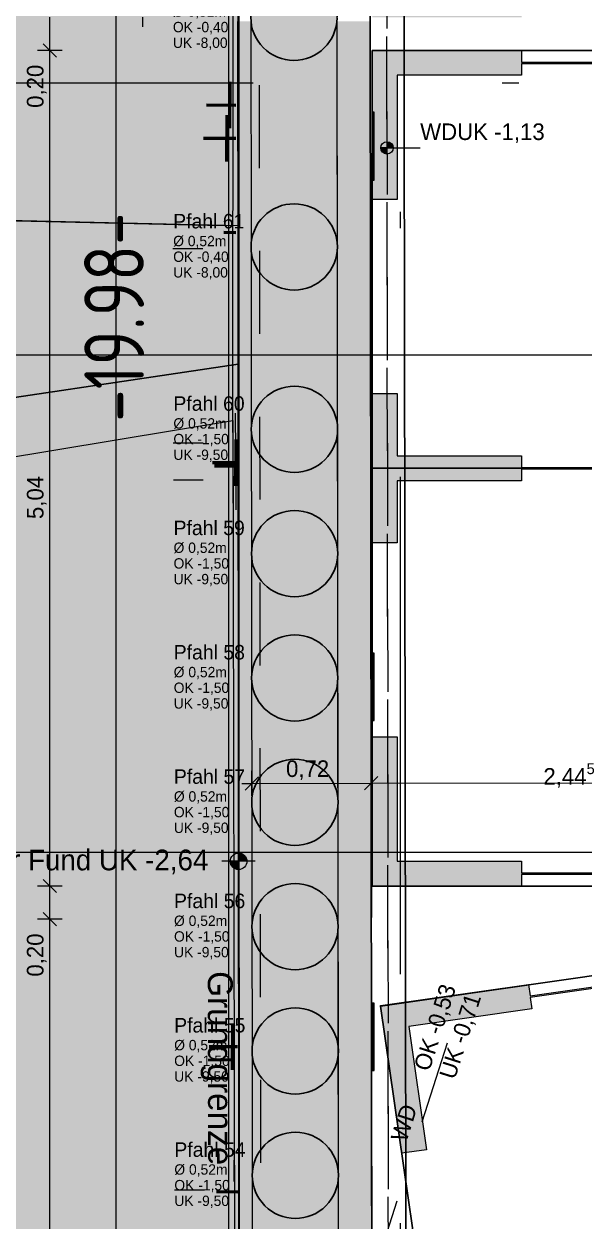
# Model space of a CAD drawing. Header units: metres. Extents: x -14 to 130, y -38 to 4.
# Drawn here: x -1.23 to 2.14, y -29.23 to -22.01 of the extents above; entities that cross this region are included whole.
import ezdxf

# ---------------------------------------------------------------- set-up
doc = ezdxf.new("R2010")
doc.units = ezdxf.units.M
doc.header["$MEASUREMENT"] = 0
doc.linetypes.add('Schnittlinie', pattern=[0.006, 0.003, -0.0015, 0, -0.0015])
doc.linetypes.add('Untersicht', pattern=[0.001, 0.0005, -0.0005])
for name, color, linetype in [('-1._KG PP_3_111 Bohrpfahl - ReGeBe', 7, 'Continuous'), ('-1._KG PP_3_111 Wand Aussen - Bohrpfahlwand 80', 7, 'Continuous'), ('-1._KG PP_3_210 Decke', 7, 'Continuous'), ('-1._KG PP_3_220 Bodenaufbau', 7, 'Continuous'), ('-1._KG PP_3_570 Beschriftung 3D', 7, 'Continuous'), ('-1._KG PP_3_725 Nachbarbebauung', 7, 'Continuous'), ('-1._KG PP_3_810 Raum', 7, 'Continuous'), ('-1._KG PP_3_815 Raumbegrenzung', 7, 'Continuous'), ('-1._KG PP_3_851 Marker Schnitt', 7, 'Continuous'), ('-1._KG PP_3_950 Polierplan Bemaßung', 7, 'Continuous'), ('-1._KG PP_3_Bauwerke_Gebäude - Haus', 7, 'Continuous'), ('-1._KG PP_3_Bemaßen_Sperrmaß 2D', 7, 'Continuous'), ('-1._KG PP_3_Bemaßung', 7, 'Continuous'), ('-1._KG PP_3_Defpoints', 7, 'Continuous'), ('-1._KG PP_3_Gas_Beschriftung Gas', 7, 'Continuous'), ('-1._KG PP_3_Gelände_Beschriftung Gelände', 7, 'Continuous'), ('-1._KG PP_3_Gelände_Geländepunkt', 7, 'Continuous'), ('-1._KG PP_3_Kataster Grenzpunkte_Grenzpunkt (GP) Hausecke_Kennzeichen', 7, 'Continuous'), ('-1._KG PP_3_Kataster Grundstücke_Grundstück', 7, 'Continuous'), ('-1._KG PP_3_Neubau_840 Baulinien', 7, 'Continuous')]:
    doc.layers.add(name, color=color, linetype=linetype)
doc.styles.add('ERSTELLTER_STIL_4', font='isocpeur.ttf', dxfattribs={"width": 0.8})
doc.styles.add('ERSTELLTER_STIL_5', font='')
doc.styles.get('ERSTELLTER_STIL_5').set_extended_font_data('Eurostile')
doc.linetypes.add('GAS', pattern='A,0,[1,415_260415_PP_VA_1_2 -1 KG1.Shx,S=0.186508,R=0,X=0,Y=0],-26.5,0', length=26.5)
doc.linetypes.add('Grenze Grundstück', pattern='A,0,[2,415_260415_PP_VA_1_2 -1 KG1.Shx,S=0.00031746,R=0,X=0,Y=0],-0.04,0', length=0.04)

msp = doc.modelspace()

# ---------------------------------------------------------------- hatches: boundary and pattern name
at = {"layer": '-1._KG PP_3_111 Bohrpfahl - ReGeBe', "linetype": 'Continuous', "lineweight": 13, "true_color": 0x3f7f02}
for points in [[(0.135, -21.965, 0.414214), (0.395, -22.225, 0.41053), (0.655, -21.9683), (0.655, -21.9617, 0.41053), (0.395, -21.705, 0.414214)], [(0.3967, -23.09, 0.414214), (0.1367, -23.35, 0.414214), (0.3967, -23.61, 0.414214), (0.6567, -23.35), (0.6567, -23.3494, 0.413484)], [(0.3981, -24.19, 0.414214), (0.1381, -24.45, 0.414214), (0.3981, -24.71, 0.414214), (0.6581, -24.45), (0.6581, -24.4494, 0.413484)], [(0.399, -24.94, 0.414214), (0.139, -25.2, 0.414214), (0.399, -25.46, 0.414214), (0.659, -25.2), (0.659, -25.1994, 0.413484)], [(0.3999, -25.69, 0.414214), (0.1399, -25.95, 0.414214), (0.3999, -26.21, 0.414214), (0.6599, -25.95), (0.6599, -25.9494, 0.413484)], [(0.4009, -26.44, 0.414214), (0.1409, -26.7, 0.414214), (0.4009, -26.96, 0.414214), (0.6609, -26.7), (0.6609, -26.6994, 0.413484)], [(0.4018, -27.19, 0.414214), (0.1418, -27.45, 0.414214), (0.4018, -27.71, 0.414214), (0.6618, -27.45), (0.6618, -27.4494, 0.413484)], [(0.4027, -27.94, 0.414214), (0.1427, -28.2, 0.414214), (0.4027, -28.46, 0.414214), (0.6627, -28.2), (0.6627, -28.1994, 0.413484)], [(0.4037, -28.69, 0.414214), (0.1437, -28.95, 0.414214), (0.4037, -29.21, 0.414214), (0.6637, -28.95), (0.6637, -28.9494, 0.413484)]]:
    msp.add_hatch(color=76, dxfattribs=at).paths.add_polyline_path(points)
at = {"layer": '-1._KG PP_3_111 Wand Aussen - Bohrpfahlwand 80', "linetype": 'Continuous', "lineweight": 13, "true_color": 0xaa6446}
msp.add_hatch(color=25, dxfattribs=at).paths.add_polyline_path([(0.055, -21.99), (0.0667, -31.38), (0.1467, -31.3799), (0.135, -21.99)])
at = {"layer": '-1._KG PP_3_111 Wand Aussen - Bohrpfahlwand 80', "linetype": 'Continuous', "lineweight": 13, "true_color": 0x3f7f02}
for points in [[(0.135, -21.99), (0.1367, -23.35), (0.1456, -23.2827), (0.1715, -23.22), (0.2128, -23.1662), (0.2667, -23.1248), (0.3294, -23.0989), (0.3967, -23.09), (0.464, -23.0989), (0.5267, -23.1248), (0.5805, -23.1662), (0.6219, -23.22), (0.6478, -23.2827), (0.6567, -23.35), (0.655, -21.9896), (0.6518, -21.9896), (0.6462, -22.0323), (0.6202, -22.095), (0.5789, -22.1489), (0.525, -22.1902), (0.4623, -22.2161), (0.395, -22.225), (0.3277, -22.2161), (0.265, -22.1902), (0.2112, -22.1489), (0.1699, -22.095), (0.1439, -22.0323), (0.1383, -21.9899)], [(0.8667, -31.379), (0.855, -21.9895), (0.655, -21.9896), (0.6667, -31.3793)], [(0.1456, -23.4173), (0.1367, -23.35), (0.1381, -24.45), (0.1469, -24.3827), (0.1729, -24.32), (0.2142, -24.2662), (0.2681, -24.2248), (0.3308, -24.1989), (0.3981, -24.19), (0.4654, -24.1989), (0.5281, -24.2248), (0.5819, -24.2662), (0.6232, -24.32), (0.6492, -24.3827), (0.6581, -24.45), (0.6567, -23.35), (0.6478, -23.4173), (0.6219, -23.48), (0.5805, -23.5339), (0.5267, -23.5752), (0.464, -23.6011), (0.3967, -23.61), (0.3294, -23.6011), (0.2667, -23.5752), (0.2128, -23.5339), (0.1715, -23.48)], [(0.1469, -24.5173), (0.1381, -24.45), (0.139, -25.2), (0.1479, -25.1327), (0.1738, -25.07), (0.2152, -25.0162), (0.269, -24.9748), (0.3317, -24.9489), (0.399, -24.94), (0.4663, -24.9489), (0.529, -24.9748), (0.5828, -25.0162), (0.6242, -25.07), (0.6501, -25.1327), (0.659, -25.2), (0.6581, -24.45), (0.6492, -24.5173), (0.6232, -24.58), (0.5819, -24.6339), (0.5281, -24.6752), (0.4654, -24.7011), (0.3981, -24.71), (0.3308, -24.7011), (0.2681, -24.6752), (0.2142, -24.6339), (0.1729, -24.58)], [(0.1479, -25.2673), (0.139, -25.2), (0.1399, -25.95), (0.1488, -25.8827), (0.1748, -25.82), (0.2161, -25.7662), (0.2699, -25.7248), (0.3326, -25.6989), (0.3999, -25.69), (0.4672, -25.6989), (0.5299, -25.7248), (0.5838, -25.7662), (0.6251, -25.82), (0.6511, -25.8827), (0.6599, -25.95), (0.659, -25.2), (0.6501, -25.2673), (0.6242, -25.33), (0.5828, -25.3839), (0.529, -25.4252), (0.4663, -25.4511), (0.399, -25.46), (0.3317, -25.4511), (0.269, -25.4252), (0.2152, -25.3839), (0.1738, -25.33)], [(0.1488, -26.0173), (0.1399, -25.95), (0.1409, -26.7), (0.1497, -26.6327), (0.1757, -26.57), (0.217, -26.5162), (0.2709, -26.4748), (0.3336, -26.4489), (0.4009, -26.44), (0.4682, -26.4489), (0.5309, -26.4748), (0.5847, -26.5162), (0.626, -26.57), (0.652, -26.6327), (0.6609, -26.7), (0.6599, -25.95), (0.6511, -26.0173), (0.6251, -26.08), (0.5838, -26.1339), (0.5299, -26.1752), (0.4672, -26.2011), (0.3999, -26.21), (0.3326, -26.2011), (0.2699, -26.1752), (0.2161, -26.1339), (0.1748, -26.08)], [(0.1497, -26.7673), (0.1409, -26.7), (0.1418, -27.45), (0.1507, -27.3827), (0.1766, -27.32), (0.218, -27.2662), (0.2718, -27.2248), (0.3345, -27.1989), (0.4018, -27.19), (0.4691, -27.1989), (0.5318, -27.2248), (0.5857, -27.2662), (0.627, -27.32), (0.6529, -27.3827), (0.6618, -27.45), (0.6609, -26.7), (0.652, -26.7673), (0.626, -26.83), (0.5847, -26.8838), (0.5309, -26.9252), (0.4682, -26.9511), (0.4009, -26.96), (0.3336, -26.9511), (0.2709, -26.9252), (0.217, -26.8838), (0.1757, -26.83)], [(0.1507, -27.5173), (0.1418, -27.45), (0.1427, -28.2), (0.1516, -28.1327), (0.1776, -28.07), (0.2189, -28.0162), (0.2727, -27.9748), (0.3354, -27.9489), (0.4027, -27.94), (0.47, -27.9489), (0.5327, -27.9748), (0.5866, -28.0162), (0.6279, -28.07), (0.6539, -28.1327), (0.6627, -28.2), (0.6618, -27.45), (0.6529, -27.5173), (0.627, -27.58), (0.5857, -27.6338), (0.5318, -27.6752), (0.4691, -27.7011), (0.4018, -27.71), (0.3345, -27.7011), (0.2718, -27.6752), (0.218, -27.6338), (0.1766, -27.58)], [(0.1516, -28.2673), (0.1427, -28.2), (0.1437, -28.95), (0.1525, -28.8827), (0.1785, -28.82), (0.2198, -28.7662), (0.2737, -28.7248), (0.3364, -28.6989), (0.4037, -28.69), (0.471, -28.6989), (0.5337, -28.7248), (0.5875, -28.7662), (0.6288, -28.82), (0.6548, -28.8827), (0.6637, -28.95), (0.6627, -28.2), (0.6539, -28.2673), (0.6279, -28.33), (0.5866, -28.3838), (0.5327, -28.4252), (0.47, -28.4511), (0.4027, -28.46), (0.3354, -28.4511), (0.2727, -28.4252), (0.2189, -28.3838), (0.1776, -28.33)], [(0.1525, -29.0173), (0.1437, -28.95), (0.1446, -29.7), (0.1535, -29.6327), (0.1794, -29.57), (0.2208, -29.5162), (0.2746, -29.4748), (0.3373, -29.4489), (0.4046, -29.44), (0.4719, -29.4489), (0.5346, -29.4748), (0.5885, -29.5162), (0.6298, -29.57), (0.6558, -29.6327), (0.6646, -29.7), (0.6637, -28.95), (0.6548, -29.0173), (0.6288, -29.08), (0.5875, -29.1338), (0.5337, -29.1752), (0.471, -29.2011), (0.4037, -29.21), (0.3364, -29.2011), (0.2737, -29.1752), (0.2198, -29.1338), (0.1785, -29.08)]]:
    msp.add_hatch(color=76, dxfattribs=at).paths.add_polyline_path(points)
at = {"layer": '-1._KG PP_3_570 Beschriftung 3D', "linetype": 'Continuous', "lineweight": 0, "true_color": 0x191100}
h = msp.add_hatch(color=28, dxfattribs=at)
h.paths.add_polyline_path([(0.8669, -11.48), (0.8449, -11.48), (0.8449, -11.49), (0.8669, -11.49), (0.8669, -11.935), (1.0169, -11.935), (1.0169, -11.56), (1.7669, -11.56), (1.7669, -11.49), (4.9669, -11.49), (4.9669, -11.56), (5.7169, -11.56), (5.7169, -11.935), (5.7869, -11.935), (5.7869, -13.105), (5.7169, -13.105), (5.7169, -13.855), (4.9669, -13.855), (4.9669, -13.925), (1.7669, -13.925), (1.7669, -13.855), (1.0169, -13.855), (1.0169, -13.105), (0.8669, -13.105), (0.8669, -14.005), (1.7669, -14.005), (1.7669, -13.935), (4.9669, -13.935), (4.9669, -14.005), (5.7869, -14.005), (5.7869, -14.205), (4.9669, -14.205), (4.9669, -14.275), (1.7669, -14.275), (1.7669, -14.205), (0.8669, -14.205), (0.8669, -15.105), (1.0169, -15.105), (1.0169, -14.355), (1.7669, -14.355), (1.7669, -14.285), (4.9669, -14.285), (4.9669, -14.355), (5.7169, -14.355), (5.7169, -15.105), (5.7869, -15.105), (5.7869, -15.825), (5.7169, -15.825), (5.7169, -16.575), (4.9669, -16.575), (4.9669, -16.645), (1.7669, -16.645), (1.7669, -16.575), (1.0169, -16.575), (1.0169, -15.825), (0.8669, -15.825), (0.8669, -16.725), (1.7669, -16.725), (1.7669, -16.655), (4.9669, -16.655), (4.9669, -16.725), (5.7869, -16.725), (5.7869, -16.925), (4.9669, -16.925), (4.9669, -16.995), (1.7669, -16.995), (1.7669, -16.925), (0.8669, -16.925), (0.8669, -17.825), (1.0169, -17.825), (1.0169, -17.075), (1.7669, -17.075), (1.7669, -17.005), (4.9669, -17.005), (4.9669, -17.075), (5.7169, -17.075), (5.7169, -17.825), (5.7869, -17.825), (5.7869, -18.995), (5.7169, -18.995), (5.7169, -19.37), (4.9669, -19.37), (4.9669, -19.44), (1.7669, -19.44), (1.7669, -19.37), (1.0169, -19.37), (1.0169, -18.995), (0.8669, -18.995), (0.8669, -19.895), (1.0169, -19.895), (1.0169, -19.52), (1.7669, -19.52), (1.7669, -19.45), (4.9669, -19.45), (4.9669, -19.52), (5.7169, -19.52), (5.7169, -19.895), (5.7869, -19.895), (5.7869, -21.065), (5.7169, -21.065), (5.7169, -21.815), (4.9669, -21.815), (4.9669, -21.885), (1.7669, -21.885), (1.7669, -21.815), (1.0169, -21.815), (1.0169, -21.065), (0.8669, -21.065), (0.8669, -21.965), (1.7669, -21.965), (1.7669, -21.895), (4.9669, -21.895), (4.9669, -21.965), (5.7869, -21.965), (5.7869, -22.165), (4.9669, -22.165), (4.9669, -22.235), (1.7669, -22.235), (1.7669, -22.165), (0.8669, -22.165), (0.8669, -23.065), (1.0169, -23.065), (1.0169, -22.315), (1.7669, -22.315), (1.7669, -22.245), (4.9669, -22.245), (4.9669, -22.315), (5.7169, -22.315), (5.7169, -23.065), (5.7869, -23.065), (5.7869, -24.235), (5.7169, -24.235), (5.7169, -24.61), (4.9669, -24.61), (4.9669, -24.68), (1.7669, -24.68), (1.7669, -24.61), (1.0169, -24.61), (1.0169, -24.235), (0.8669, -24.235), (0.8669, -25.135), (1.0169, -25.135), (1.0169, -24.76), (1.7669, -24.76), (1.7669, -24.69), (4.9669, -24.69), (4.9669, -24.76), (5.7169, -24.76), (5.7169, -25.135), (5.7869, -25.135), (5.7869, -26.305), (5.7169, -26.305), (5.7169, -27.055), (4.9669, -27.055), (4.9669, -27.125), (1.7669, -27.125), (1.7669, -27.055), (1.0169, -27.055), (1.0169, -26.305), (0.8669, -26.305), (0.8669, -27.205), (1.7669, -27.205), (1.7669, -27.135), (4.9669, -27.135), (4.9669, -27.205), (5.8569, -27.205), (5.8569, -27.2189), (4.976, -27.345), (4.9859, -27.4143), (1.8181, -27.8674), (1.8082, -27.7981), (0.9173, -27.9256), (1.0447, -28.8165), (1.1932, -28.7953), (1.087, -28.0528), (1.8294, -27.9466), (1.8195, -27.8773), (4.9873, -27.4242), (4.9972, -27.4935), (5.7396, -27.3872), (5.8458, -28.1297), (5.9151, -28.1198), (6.0171, -28.8325), (5.9478, -28.8424), (6.054, -29.5849), (5.3116, -29.6911), (5.3215, -29.7604), (2.1537, -30.2135), (2.1438, -30.1442), (1.4014, -30.2504), (1.2952, -29.508), (1.1467, -29.5292), (1.2741, -30.4202), (0.9173, -30.4715), (1.0447, -31.3624), (1.1932, -31.3412), (1.087, -30.5987), (1.8294, -30.4925), (1.8195, -30.4232), (4.9873, -29.9701), (4.9972, -30.0394), (5.7396, -29.9332), (5.8458, -30.6756), (5.9151, -30.6657), (6.0171, -31.3784), (5.9478, -31.3883), (6.054, -32.1308), (5.3116, -32.237), (5.3215, -32.3063), (2.1537, -32.7594), (2.1438, -32.6901), (1.4014, -32.7963), (1.2952, -32.0539), (1.1467, -32.0751), (1.2741, -32.9661), (2.1651, -32.8386), (2.1551, -32.7693), (5.3229, -32.3162), (5.3328, -32.3855), (13.0079, -31.2875), (13.0178, -31.3553), (13.9084, -31.2254), (13.8997, -31.166), (17.0675, -30.7129), (17.0749, -30.7638), (17.9655, -30.634), (17.8356, -29.7434), (17.7645, -29.7538), (17.6625, -29.0411), (17.7318, -29.031), (17.602, -28.1404), (16.7114, -28.2702), (16.7227, -28.3479), (13.555, -28.8011), (13.5557, -28.806), (13.5448, -28.7318), (12.6543, -28.8616), (12.7841, -29.7522), (12.8533, -29.7421), (12.9553, -30.4549), (12.8879, -30.4647), (13.0065, -31.2777), (6.2223, -32.2481), (6.0963, -31.3671), (6.027, -31.377), (5.925, -30.6643), (5.9943, -30.6544), (5.8668, -29.7632), (6.2237, -29.7121), (6.0963, -28.8212), (6.027, -28.8311), (5.925, -28.1184), (5.9943, -28.1084), (5.8669, -27.2175), (5.8669, -26.305), (5.7969, -26.305), (5.7969, -25.135), (5.8669, -25.135), (5.8669, -24.235), (5.7969, -24.235), (5.7969, -23.065), (5.8669, -23.065), (5.8669, -22.165), (5.7969, -22.165), (5.7969, -21.965), (5.8669, -21.965), (5.8669, -21.065), (5.7969, -21.065), (5.7969, -19.895), (5.8669, -19.895), (5.8669, -18.995), (5.7969, -18.995), (5.7969, -17.825), (5.8669, -17.825), (5.8669, -16.925), (5.7969, -16.925), (5.7969, -16.725), (5.8669, -16.725), (5.8669, -15.825), (5.7969, -15.825), (5.7969, -15.105), (5.8669, -15.105), (5.8669, -14.205), (5.7969, -14.205), (5.7969, -14.005), (5.8669, -14.005), (5.8669, -13.105), (5.7969, -13.105), (5.7969, -11.935), (5.8669, -11.935), (5.8669, -11.035), (5.7969, -11.035), (5.7969, -9.865), (5.8669, -9.865), (5.8669, -8.965), (4.9669, -8.965), (4.9669, -9.035), (1.7669, -9.035), (1.7669, -8.965), (0.8669, -8.965), (0.8669, -9.865), (1.0169, -9.865), (1.0169, -9.115), (1.7669, -9.115), (1.7669, -9.045), (4.9669, -9.045), (4.9669, -9.115), (5.7169, -9.115), (5.7169, -9.865), (5.7869, -9.865), (5.7869, -11.035), (5.7169, -11.035), (5.7169, -11.41), (4.9669, -11.41), (4.9669, -11.48), (1.7669, -11.48), (1.7669, -11.41), (1.0169, -11.41), (1.0169, -11.035), (0.8669, -11.035)])
h.paths.add_polyline_path([(12.9325, -29.7306), (12.8243, -28.9884), (13.5665, -28.8802), (13.5564, -28.811), (16.7241, -28.3578), (16.7228, -28.3486), (16.733, -28.4186), (17.4752, -28.3104), (17.5834, -29.0526), (17.6526, -29.0425), (17.7546, -29.7552), (17.6872, -29.7651), (17.7954, -30.5072), (17.0532, -30.6154), (17.066, -30.703), (13.8983, -31.1561), (13.8867, -31.077), (13.1446, -31.1852), (13.0364, -30.443), (12.9652, -30.4534), (12.8632, -29.7407)], flags=0)
at = {"layer": '-1._KG PP_3_725 Nachbarbebauung', "linetype": 'Continuous', "lineweight": 0, "true_color": 0x1f1f1f}
for points in [[(0.0099, -2.0785), (-3.9335, -2.0676), (-3.9335, -23.1322), (-0.1266, -23.2195), (0.059, -23.2207), (0.0528, -14.1947), (0.0564, -12.2031)], [(0.059, -23.2224), (-3.9335, -23.1308), (-3.9335, -24.6522), (0.0596, -24.058)], [(0.0596, -24.058), (-3.9335, -24.6522), (-3.9335, -34.6256), (-1.2323, -34.2212), (-3.0812, -34.4982), (0.0665, -34.0269)]]:
    msp.add_hatch(color=250, dxfattribs=at).paths.add_polyline_path(points)
at = {"layer": '-1._KG PP_3_Bemaßung', "linetype": 'Continuous', "lineweight": 13, "ltscale": 1000}
for points in [[(-0.1547, -23.332), (-0.1548, -23.392), (0.0252, -23.3622)], [(-0.1524, -24.5041), (-0.1523, -24.5641), (0.0277, -24.5337)], [(0.0479, -24.533), (0.0438, -24.5337), (0.0479, -24.5344)], [(-0.152, -24.7267), (-0.1519, -24.7867), (0.0281, -24.7564)], [(0.0484, -24.7556), (0.0441, -24.7563), (0.0484, -24.7571)], [(-0.1444, -29.0091), (-0.1443, -29.0691), (0.0356, -29.0388)]]:
    msp.add_hatch(color=7, dxfattribs=at).paths.add_polyline_path(points)
at = {"layer": '-1._KG PP_3_Kataster Grenzpunkte_Grenzpunkt (GP) Hausecke_Kennzeichen', "linetype": 'Continuous', "lineweight": 13, "true_color": 0xff6400}
for points in [[(0.956, -22.7529), (0.9935, -22.7529), (0.9906, -22.7386), (0.9824, -22.7264), (0.9703, -22.7183), (0.9559, -22.7154)], [(0.956, -22.7529), (0.9185, -22.753), (0.9213, -22.7673), (0.9295, -22.7795), (0.9416, -22.7876), (0.956, -22.7904)]]:
    msp.add_hatch(color=30, dxfattribs=at).paths.add_polyline_path(points)
at = {"layer": '-1._KG PP_3_Kataster Grenzpunkte_Grenzpunkt (GP) Hausecke_Kennzeichen', "linetype": 'Continuous', "lineweight": 13, "true_color": 0x949494}
for points in [[(0.0614, -27.0558), (0.0114, -27.0558), (0.0152, -27.0749), (0.026, -27.0911), (0.0422, -27.102), (0.0614, -27.1058)], [(0.0614, -27.0558), (0.1114, -27.0558), (0.1076, -27.0367), (0.0967, -27.0204), (0.0805, -27.0096), (0.0614, -27.0058)]]:
    msp.add_hatch(color=252, dxfattribs=at).paths.add_polyline_path(points)

# ---------------------------------------------------------------- linework, layer by layer
at = {"layer": '-1._KG PP_3_111 Bohrpfahl - ReGeBe', "color": 7, "linetype": 'Continuous', "lineweight": 25, "ltscale": 1000, "flags": 128}
for points in [[(0.655, -21.9617, 0.41053), (0.395, -21.705, 0.414214), (0.135, -21.965, 0.414214), (0.395, -22.225, 0.41053), (0.655, -21.9683)], [(0.6567, -23.3494, 0.413484), (0.3967, -23.09, 0.414214), (0.1367, -23.35, 0.414214), (0.3967, -23.61, 0.414214), (0.6567, -23.35)], [(0.6581, -24.4494, 0.413484), (0.3981, -24.19, 0.414214), (0.1381, -24.45, 0.414214), (0.3981, -24.71, 0.414214), (0.6581, -24.45)], [(0.659, -25.1994, 0.413484), (0.399, -24.94, 0.414214), (0.139, -25.2, 0.414214), (0.399, -25.46, 0.414214), (0.659, -25.2)], [(0.6599, -25.9494, 0.413484), (0.3999, -25.69, 0.414214), (0.1399, -25.95, 0.414214), (0.3999, -26.21, 0.414214), (0.6599, -25.95)], [(0.6609, -26.6994, 0.413484), (0.4009, -26.44, 0.414214), (0.1409, -26.7, 0.414214), (0.4009, -26.96, 0.414214), (0.6609, -26.7)], [(0.6618, -27.4494, 0.413484), (0.4018, -27.19, 0.414214), (0.1418, -27.45, 0.414214), (0.4018, -27.71, 0.414214), (0.6618, -27.45)], [(0.6627, -28.1994, 0.413484), (0.4027, -27.94, 0.414214), (0.1427, -28.2, 0.414214), (0.4027, -28.46, 0.414214), (0.6627, -28.2)], [(0.6637, -28.9494, 0.413484), (0.4037, -28.69, 0.414214), (0.1437, -28.95, 0.414214), (0.4037, -29.21, 0.414214), (0.6637, -28.95)]]:
    msp.add_lwpolyline(points, format="xyb", dxfattribs=at)
at = {"layer": '-1._KG PP_3_111 Wand Aussen - Bohrpfahlwand 80', "color": 7, "linetype": 'Continuous', "lineweight": 13, "ltscale": 1000}
for p, q in [((0.135, -21.99), (0.1367, -23.35)), ((0.1367, -23.35), (0.1381, -24.45)), ((0.1381, -24.45), (0.139, -25.2)), ((0.139, -25.2), (0.1399, -25.95)), ((0.1399, -25.95), (0.1409, -26.7)), ((0.1409, -26.7), (0.1418, -27.45)), ((0.1418, -27.45), (0.1427, -28.2)), ((0.1427, -28.2), (0.1437, -28.95)), ((0.1437, -28.95), (0.1446, -29.7))]:
    msp.add_line(p, q, dxfattribs=at)
at = {"layer": '-1._KG PP_3_111 Wand Aussen - Bohrpfahlwand 80', "color": 7, "linetype": 'Continuous', "lineweight": 18, "ltscale": 1000}
msp.add_line((0.6667, -31.3793), (0.655, -21.9896), dxfattribs=at)
at = {"layer": '-1._KG PP_3_111 Wand Aussen - Bohrpfahlwand 80', "color": 7, "linetype": 'Continuous', "lineweight": 13, "ltscale": 1000, "flags": 128}
msp.add_lwpolyline([(0.055, -21.99), (0.0667, -31.38)], dxfattribs=at)
at = {"layer": '-1._KG PP_3_111 Wand Aussen - Bohrpfahlwand 80', "color": 7, "linetype": 'Continuous', "lineweight": 18, "ltscale": 1000, "flags": 128}
msp.add_lwpolyline([(0.8667, -31.379), (0.855, -21.9895)], dxfattribs=at)
at = {"layer": '-1._KG PP_3_210 Decke', "color": 7, "linetype": 'Untersicht', "lineweight": 13, "ltscale": 1000, "true_color": 0xf4f4f4, "flags": 128}
msp.add_lwpolyline([(5.305, -21.495), (0.1844, -21.495), (0.1967, -31.38), (9.535, -31.38), (9.535, -30.88), (12.385, -30.88), (12.385, -29.98), (18.7258, -29.98), (18.7621, -21.495), (12.465, -21.495), (12.465, -24.32), (13.0067, -24.32), (13.2326, -25.87), (9.875, -25.87), (7.875, -25.87), (7.875, -23.92), (5.305, -23.92)], close=True, dxfattribs=at)
at = {"layer": '-1._KG PP_3_220 Bodenaufbau', "color": 7, "linetype": 'Continuous', "lineweight": 13, "ltscale": 1000, "flags": 128}
for points in [[(0.8689, -33.1019), (0.855, -21.9895), (0.855, -21.2033)], [(1.0765, -33.0721), (1.058, -21.2028)], [(1.058, -21.2031), (1.0765, -33.0721)]]:
    msp.add_lwpolyline(points, dxfattribs=at)
at = {"layer": '-1._KG PP_3_570 Beschriftung 3D', "color": 150, "linetype": 'Continuous', "lineweight": 13, "ltscale": 1000, "true_color": 0x0f7ffe}
for p, q in [((0.8685, -22.5381), (0.8685, -22.9472)), ((0.8685, -22.5381), (0.8785, -22.5381)), ((0.8688, -25.8013), (0.8688, -26.2067)), ((0.8688, -25.8013), (0.8788, -25.8013)), ((0.8688, -27.912), (0.8688, -28.3173)), ((0.8688, -27.912), (0.8788, -27.912))]:
    msp.add_line(p, q, dxfattribs=at)
at = {"layer": '-1._KG PP_3_570 Beschriftung 3D', "color": 40, "linetype": 'Continuous', "lineweight": 0, "ltscale": 1000, "true_color": 0xffb300, "flags": 128}
for points in [[(0.8669, -22.165), (1.7669, -22.165)], [(0.8669, -23.065), (0.8669, -22.165)], [(1.7669, -22.165), (1.7669, -22.235)], [(1.7673, -22.165), (1.7673, -22.235)], [(1.7669, -22.235), (4.9669, -22.235)], [(1.7669, -22.245), (1.7669, -22.315)], [(4.9669, -22.245), (1.7669, -22.245)], [(1.7673, -22.245), (1.7673, -22.315)], [(1.0169, -22.315), (1.0169, -23.065)], [(1.7669, -22.315), (1.0169, -22.315)], [(1.0173, -22.315), (1.0173, -23.065)], [(1.0169, -23.065), (0.8669, -23.065)], [(0.8669, -24.235), (1.0169, -24.235)], [(0.8669, -25.135), (0.8669, -24.235)], [(1.0169, -24.235), (1.0169, -24.61)], [(1.0173, -24.235), (1.0173, -24.61)], [(1.0169, -24.61), (1.7669, -24.61)], [(1.7669, -24.61), (1.7669, -24.68)], [(1.7673, -24.61), (1.7673, -24.68)], [(1.7669, -24.68), (4.9669, -24.68)], [(1.7669, -24.69), (1.7669, -24.76)], [(4.9669, -24.69), (1.7669, -24.69)], [(1.7673, -24.69), (1.7673, -24.76)], [(1.0169, -24.76), (1.0169, -25.135)], [(1.7669, -24.76), (1.0169, -24.76)], [(1.0173, -24.76), (1.0173, -25.135)], [(1.0169, -25.135), (0.8669, -25.135)], [(0.8669, -26.305), (1.0169, -26.305)], [(0.8669, -27.205), (0.8669, -26.305)], [(1.0169, -26.305), (1.0169, -27.055)], [(1.0173, -26.305), (1.0173, -27.055)], [(1.0169, -27.055), (1.7669, -27.055)], [(1.7669, -27.055), (1.7669, -27.125)], [(1.7673, -27.055), (1.7673, -27.125)], [(1.7669, -27.125), (4.9669, -27.125)], [(1.7669, -27.135), (1.7669, -27.205)], [(4.9669, -27.135), (1.7669, -27.135)], [(1.7673, -27.135), (1.7673, -27.205)], [(1.7669, -27.205), (0.8669, -27.205)], [(1.8181, -27.8674), (4.9859, -27.4143)], [(4.9873, -27.4242), (1.8195, -27.8773)], [(4.9873, -27.4242), (1.8199, -27.8773)], [(0.9173, -27.9256), (1.8082, -27.7981)], [(1.8082, -27.7981), (1.8181, -27.8674)], [(1.8086, -27.7981), (1.8185, -27.8674)], [(1.0447, -28.8165), (0.9173, -27.9256)], [(1.8195, -27.8773), (1.8294, -27.9466)], [(1.8199, -27.8773), (1.8298, -27.9466)], [(1.8294, -27.9466), (1.087, -28.0528)], [(1.8298, -27.9466), (1.0874, -28.0528)], [(1.087, -28.0528), (1.1932, -28.7953)], [(1.0874, -28.0528), (1.1936, -28.7953)], [(1.1932, -28.7953), (1.0447, -28.8165)], [(1.1936, -28.7953), (1.0451, -28.8165)]]:
    msp.add_lwpolyline(points, dxfattribs=at)
at = {"layer": '-1._KG PP_3_570 Beschriftung 3D', "color": 150, "linetype": 'Continuous', "lineweight": 13, "ltscale": 1000, "true_color": 0x0f7ffe, "flags": 128}
for points in [[(0.8685, -22.9472), (0.8785, -22.9472), (0.8785, -22.5381), (0.8685, -22.5381)], [(0.8688, -26.2067), (0.8788, -26.2067), (0.8788, -25.8013), (0.8688, -25.8013)], [(0.8688, -28.3173), (0.8788, -28.3173), (0.8788, -27.912), (0.8688, -27.912)]]:
    msp.add_lwpolyline(points, close=True, dxfattribs=at)
at = {"layer": '-1._KG PP_3_570 Beschriftung 3D', "color": 150, "linetype": 'Continuous', "lineweight": 13, "ltscale": 1000, "true_color": 0x0f7ffe}
for p in [(0.8685, -22.5381), (0.8688, -25.8013), (0.8688, -27.912)]:
    msp.add_point(p, dxfattribs=at)
at = {"layer": '-1._KG PP_3_725 Nachbarbebauung', "color": 8, "linetype": 'Continuous', "lineweight": 13, "ltscale": 1000, "flags": 128}
for points in [[(-3.9335, -23.1322), (-0.1266, -23.2195), (0.059, -23.2207), (0.0528, -14.1947), (0.0564, -12.2031), (0.0099, -2.0785), (-3.9335, -2.0676)], [(-3.9335, -24.6522), (0.0596, -24.058), (0.059, -23.2224), (-3.9335, -23.1308)], [(-3.9335, -34.6256), (-1.2323, -34.2212), (-3.0812, -34.4982), (0.0665, -34.0269), (0.0596, -24.058), (-3.9335, -24.6522)]]:
    msp.add_lwpolyline(points, dxfattribs=at)
at = {"layer": '-1._KG PP_3_810 Raum', "color": 5, "linetype": 'Continuous', "lineweight": 0, "ltscale": 1000, "flags": 128}
for points in [[(0.8669, -22.165), (0.8669, -24.685), (5.8669, -24.685), (5.8669, -22.165)], [(0.8669, -24.685), (0.8669, -27.205), (5.8669, -27.205), (5.8669, -24.685)], [(0.9178, -27.929), (1.2764, -30.4234), (6.2255, -29.7119), (5.8669, -27.2175)]]:
    msp.add_lwpolyline(points, close=True, dxfattribs=at)
at = {"layer": '-1._KG PP_3_815 Raumbegrenzung', "color": 5, "linetype": 'Continuous', "lineweight": 0, "ltscale": 1000, "flags": 128}
for points in [[(5.8669, -24.685), (0.8669, -24.685), (0.8669, -22.165), (5.8669, -22.165)], [(5.8669, -27.205), (0.8669, -27.205), (0.8669, -24.685), (5.8669, -24.685)], [(6.2255, -29.7119), (1.2764, -30.4234), (0.9178, -27.929), (5.8669, -27.2175)]]:
    msp.add_lwpolyline(points, close=True, dxfattribs=at)
at = {"layer": '-1._KG PP_3_851 Marker Schnitt', "color": 7, "linetype": 'Schnittlinie', "lineweight": 13, "ltscale": 1000}
for p, q in [((1.035, -18.6375), (1.035, -35.645)), ((-2.85, -22.3608), (5.8845, -22.3608))]:
    msp.add_line(p, q, dxfattribs=at)
at = {"layer": '-1._KG PP_3_Bauwerke_Gebäude - Haus', "color": 7, "linetype": 'Continuous', "lineweight": 13, "ltscale": 1000, "true_color": 0xefefef}
for p, q in [((0.0318, -17.8986), (0.024, -24.4171)), ((-3.9335, -25.0501), (0.0275, -24.3979)), ((0.0275, -24.3979), (0.0445, -34.0785))]:
    msp.add_line(p, q, dxfattribs=at)
at = {"layer": '-1._KG PP_3_Bemaßen_Sperrmaß 2D', "color": 5, "linetype": 'GAS', "lineweight": 0, "ltscale": 1000}
for p, q in [((0, 3), (0, -36)), ((-1.5, -24), (21, -24)), ((-1.5, -27), (21, -27))]:
    msp.add_line(p, q, dxfattribs=at)
at = {"layer": '-1._KG PP_3_Bemaßung', "color": 7, "linetype": 'Continuous', "lineweight": 13, "ltscale": 1000}
for p, q in [((-0.1548, -23.362), (-0.3348, -23.3618)), ((0.0253, -23.3249), (0.025, -23.5422)), ((0.0278, -24.5885), (0.0274, -24.3537)), ((0.0439, -24.5884), (0.0435, -24.3537)), ((-0.1523, -24.5341), (-0.3323, -24.5344)), ((-0.1519, -24.7567), (-0.3319, -24.757)), ((0.028, -24.7327), (0.0284, -24.9364)), ((0.0441, -24.7326), (0.0444, -24.9363)), ((0.0355, -28.9863), (0.0353, -28.8588)), ((-0.1444, -29.0391), (-0.3244, -29.0394))]:
    msp.add_line(p, q, dxfattribs=at)
at = {"layer": '-1._KG PP_3_Defpoints', "color": 7, "linetype": 'Continuous', "lineweight": 13, "ltscale": 1000}
for p, q in [((0.0253, -23.2624), (0.0254, -23.2624)), ((0.0252, -23.3622), (0.0253, -23.3622)), ((0.0277, -24.5337), (0.0277, -24.5337)), ((0.0279, -24.651), (0.0279, -24.651)), ((0.0279, -24.6702), (0.028, -24.6702)), ((0.0439, -24.6701), (0.044, -24.6701)), ((0.044, -24.6509), (0.0441, -24.6509)), ((0.0281, -24.7564), (0.0281, -24.7564)), ((0.0356, -29.0388), (0.0357, -29.0388)), ((0.0356, -29.0488), (0.0357, -29.0488))]:
    msp.add_line(p, q, dxfattribs=at)
at = {"layer": '-1._KG PP_3_Gelände_Beschriftung Gelände', "color": 7, "linetype": 'Continuous', "lineweight": 18, "ltscale": 1000, "flags": 128}
for points in [[(0.6691, -33.3327), (0.655, -21.9896), (0.655, -21.2031)], [(0.855, -21.2033), (0.855, -21.9895), (0.8689, -33.1019)], [(1.0765, -33.0721), (1.058, -21.2031)]]:
    msp.add_lwpolyline(points, dxfattribs=at)
at = {"layer": '-1._KG PP_3_Gelände_Geländepunkt', "color": 7, "linetype": 'Continuous', "lineweight": 50, "ltscale": 1000}
for p, q in [((0.0086, -22.3546), (0.0073, -22.6346)), ((-0.132, -22.494), (0.0439, -22.4948)), ((-0.0096, -22.5544), (-0.0109, -22.8344)), ((-0.1503, -22.6938), (0.0443, -22.6947)), ((-0.0281, -23.2618), (0.0454, -23.2622)), ((0.0447, -24.5109), (0.0434, -24.7909)), ((-0.096, -24.6503), (0.0482, -24.651)), ((-0.0828, -24.6696), (0.0482, -24.6701)), ((0.0249, -28.0335), (0.0236, -28.3135)), ((-0.1158, -28.1728), (0.055, -28.1736)), ((-0.0714, -29.0481), (0.0567, -29.0487))]:
    msp.add_line(p, q, dxfattribs=at)
at = {"layer": '-1._KG PP_3_Kataster Grenzpunkte_Grenzpunkt (GP) Hausecke_Kennzeichen', "color": 6, "linetype": 'Continuous', "lineweight": 13, "ltscale": 1000, "true_color": 0xfb02fe}
msp.add_line((-0.676, -33.1491), (-0.676, -8.705), dxfattribs=at)
at = {"layer": '-1._KG PP_3_Kataster Grenzpunkte_Grenzpunkt (GP) Hausecke_Kennzeichen', "color": 76, "linetype": 'Continuous', "lineweight": 13, "ltscale": 1000, "true_color": 0x3f7f02}
for p, q in [((-1.076, -22.165), (-1.076, -21.965)), ((-0.5159, -22.0233), (-0.5158, -21.9633)), ((-1.001, -22.165), (-1.151, -22.165)), ((-1.116, -22.125), (-1.036, -22.205)), ((-1.076, -27.205), (-1.076, -22.165)), ((0.1807, -26.5461), (0.1008, -26.6262)), ((0.1408, -26.6611), (0.1406, -26.5111)), ((0.9007, -26.5452), (0.8208, -26.6253)), ((0.8608, -26.6602), (0.8606, -26.5102)), ((0.0807, -26.5862), (0.1407, -26.5861)), ((0.1407, -26.5861), (0.8607, -26.5852)), ((0.8607, -26.5852), (3.3041, -26.5822)), ((-1.001, -27.205), (-1.151, -27.205)), ((-1.116, -27.165), (-1.036, -27.245)), ((-1.076, -27.405), (-1.076, -27.205)), ((-1.116, -27.365), (-1.036, -27.445)), ((-1.001, -27.405), (-1.151, -27.405)), ((-1.076, -33.1491), (-1.076, -27.405))]:
    msp.add_line(p, q, dxfattribs=at)
at = {"layer": '-1._KG PP_3_Kataster Grenzpunkte_Grenzpunkt (GP) Hausecke_Kennzeichen', "color": 30, "linetype": 'Continuous', "lineweight": 13, "ltscale": 1000, "true_color": 0xff6400}
for p, q in [((0.9559, -22.7154), (0.956, -22.7904)), ((0.9935, -22.7529), (0.9185, -22.753)), ((0.956, -22.7529), (1.056, -22.7528)), ((1.056, -22.7528), (1.156, -22.7528))]:
    msp.add_line(p, q, dxfattribs=at)
at = {"layer": '-1._KG PP_3_Kataster Grenzpunkte_Grenzpunkt (GP) Hausecke_Kennzeichen', "color": 252, "linetype": 'Continuous', "lineweight": 13, "ltscale": 1000, "true_color": 0x949494}
for p, q in [((0.0614, -26.9558), (0.0614, -27.1558)), ((0.1614, -27.0558), (-0.0386, -27.0558))]:
    msp.add_line(p, q, dxfattribs=at)
at = {"layer": '-1._KG PP_3_Kataster Grenzpunkte_Grenzpunkt (GP) Hausecke_Kennzeichen', "color": 30, "linetype": 'Untersicht', "lineweight": 13, "ltscale": 1000, "true_color": 0xff6400}
msp.add_line((0.8645, -29.58), (1.4571, -27.7227), dxfattribs=at)
at = {"layer": '-1._KG PP_3_Kataster Grenzpunkte_Grenzpunkt (GP) Hausecke_Kennzeichen', "color": 30, "linetype": 'Continuous', "lineweight": 13, "ltscale": 1000, "true_color": 0xff6400}
msp.add_circle((0.956, -22.7529), 0.0375, dxfattribs=at)
at = {"layer": '-1._KG PP_3_Kataster Grenzpunkte_Grenzpunkt (GP) Hausecke_Kennzeichen', "color": 252, "linetype": 'Continuous', "lineweight": 13, "ltscale": 1000, "true_color": 0x949494}
msp.add_circle((0.0614, -27.0558), 0.05, dxfattribs=at)
at = {"layer": '-1._KG PP_3_Kataster Grundstücke_Grundstück', "color": 30, "linetype": 'Untersicht', "lineweight": 13, "ltscale": 1000, "true_color": 0xff6400, "flags": 128}
for points in [[(0.8549, -21.895), (0.865, -29.98)], [(0.9645, -29.58), (0.9549, -21.895)]]:
    msp.add_lwpolyline(points, dxfattribs=at)
msp.add_lwpolyline([(3.3169, -21.895), (0.9549, -21.895), (0.9645, -29.58), (3.3169, -29.58), (3.3169, -27.405), (3.3169, -27.205)], close=True, dxfattribs=at)
at = {"layer": '-1._KG PP_3_Neubau_840 Baulinien', "color": 76, "linetype": 'Grenze Grundstück', "lineweight": 13, "ltscale": 1000, "true_color": 0x3f7f02, "flags": 128}
msp.add_lwpolyline([(0, -0.0002), (18.985, -0.0012), (18.935, -15), (18.9, -21.365), (18.85, -31.325), (0.0665, -34.0269), (0.065, -21.365), (0.055, -15)], close=True, dxfattribs=at)

# ---------------------------------------------------------------- texts
at = {"layer": '-1._KG PP_3_950 Polierplan Bemaßung', "color": 76, "linetype": 'Continuous', "lineweight": 13, "true_color": 0x3f7f02, "char_height": 0.1, "width": 0.306373, "attachment_point": 7, "style": 'ERSTELLTER_STIL_5'}
for s, insert, rotation in [('\\A1;{\\pql;\\fEurostile|b0|i0|c0|p0;\\W1.000000;0,20}', (-1.096, -22.5114), 90), ('\\A1;{\\pql;\\fEurostile|b0|i0|c0|p0;\\W1.000000;5,04}', (-1.096, -24.9914), 90), ('\\A1;{\\pql;\\fEurostile|b0|i0|c0|p0;\\W1.000000;0,72}', (0.3475, -26.5659), 0.07141), ('\\A1;{\\pql;\\fEurostile|b0|i0|c0|p0;\\W1.000000;0,20}', (-1.096, -27.7514), 90)]:
    msp.add_mtext(s, dxfattribs=dict(at, insert=insert, rotation=rotation))
at = {"layer": '-1._KG PP_3_950 Polierplan Bemaßung', "color": 252, "linetype": 'Continuous', "lineweight": 13, "true_color": 0x949494, "insert": (-1.8861, -27.1335), "char_height": 0.125, "width": 1.84745, "attachment_point": 7, "style": 'ERSTELLTER_STIL_5'}
msp.add_mtext('\\A1;{\\pql;\\fEurostile|b0|i0|c0|p0;\\W1.000000;Nachbar Fund UK -2,64}', dxfattribs=at)
at = {"layer": '-1._KG PP_3_Bemaßen_Sperrmaß 2D', "color": 7, "linetype": 'Continuous', "lineweight": 25, "insert": (-0.6889, -23.7738), "char_height": 0.36, "attachment_point": 5, "rotation": 90.03958, "style": 'ERSTELLTER_STIL_4'}
msp.add_mtext('\\A1;{\\pqc;\\fISOCPEUR|b0|i0|c0|p0;\\W0.800000;-19.98-}', dxfattribs=at)
at = {"layer": '-1._KG PP_3_Gas_Beschriftung Gas', "color": 76, "linetype": 'Continuous', "lineweight": 13, "true_color": 0x3f7f02, "insert": (-0.0705, -28.3038), "char_height": 0.15, "attachment_point": 5, "rotation": 270.11192, "style": 'ERSTELLTER_STIL_5'}
msp.add_mtext('\\A1;{\\pqc;\\fEurostile|b0|i0|c0|p0;\\W1.000000;Grundgrenze}', dxfattribs=at)
at = {"layer": '-1._KG PP_3_Kataster Grenzpunkte_Grenzpunkt (GP) Hausecke_Kennzeichen', "color": 7, "linetype": 'Continuous', "lineweight": 13, "char_height": 0.0875, "attachment_point": 4, "line_spacing_factor": 0.907049, "style": 'ERSTELLTER_STIL_5'}
for s, insert in [('\\A1;{\\pql;\\fEurostile|b0|i0|c0|p0;\\W1.000000;Pfahl 62\\P\\pql;\\fEurostile|b0|i0|c0|p0;\\H0.714286x;\\W1.000000;Ø \\fEurostile|b0|i0|c0|p0;\\W1.000000;0,52\\fEurostile|b0|i0|c0|p0;\\W1.000000;m\\P\\pql;\\fEurostile|b0|i0|c0|p0;\\W1.000000;OK \\fEurostile|b0|i0|c0|p0;\\W1.000000;-0,40\\P\\pql;\\fEurostile|b0|i0|c0|p0;\\W1.000000;UK \\fEurostile|b0|i0|c0|p0;\\W1.000000;-8,00}', (-0.3345, -21.9637)), ('\\A1;{\\pql;\\fEurostile|b0|i0|c0|p0;\\W1.000000;Pfahl 61\\P\\pql;\\fEurostile|b0|i0|c0|p0;\\H0.714286x;\\W1.000000;Ø \\fEurostile|b0|i0|c0|p0;\\W1.000000;0,52\\fEurostile|b0|i0|c0|p0;\\W1.000000;m\\P\\pql;\\fEurostile|b0|i0|c0|p0;\\W1.000000;OK \\fEurostile|b0|i0|c0|p0;\\W1.000000;-0,40\\P\\pql;\\fEurostile|b0|i0|c0|p0;\\W1.000000;UK \\fEurostile|b0|i0|c0|p0;\\W1.000000;-8,00}', (-0.3328, -23.3487)), ('\\A1;{\\pql;\\fEurostile|b0|i0|c0|p0;\\W1.000000;Pfahl 60\\P\\pql;\\fEurostile|b0|i0|c0|p0;\\H0.714286x;\\W1.000000;Ø \\fEurostile|b0|i0|c0|p0;\\W1.000000;0,52\\fEurostile|b0|i0|c0|p0;\\W1.000000;m\\P\\pql;\\fEurostile|b0|i0|c0|p0;\\W1.000000;OK \\fEurostile|b0|i0|c0|p0;\\W1.000000;-1,50\\P\\pql;\\fEurostile|b0|i0|c0|p0;\\W1.000000;UK \\fEurostile|b0|i0|c0|p0;\\W1.000000;-9,50}', (-0.3314, -24.4487)), ('\\A1;{\\pql;\\fEurostile|b0|i0|c0|p0;\\W1.000000;Pfahl 59\\P\\pql;\\fEurostile|b0|i0|c0|p0;\\H0.714286x;\\W1.000000;Ø \\fEurostile|b0|i0|c0|p0;\\W1.000000;0,52\\fEurostile|b0|i0|c0|p0;\\W1.000000;m\\P\\pql;\\fEurostile|b0|i0|c0|p0;\\W1.000000;OK \\fEurostile|b0|i0|c0|p0;\\W1.000000;-1,50\\P\\pql;\\fEurostile|b0|i0|c0|p0;\\W1.000000;UK \\fEurostile|b0|i0|c0|p0;\\W1.000000;-9,50}', (-0.3305, -25.1987)), ('\\A1;{\\pql;\\fEurostile|b0|i0|c0|p0;\\W1.000000;Pfahl 58\\P\\pql;\\fEurostile|b0|i0|c0|p0;\\H0.714286x;\\W1.000000;Ø \\fEurostile|b0|i0|c0|p0;\\W1.000000;0,52\\fEurostile|b0|i0|c0|p0;\\W1.000000;m\\P\\pql;\\fEurostile|b0|i0|c0|p0;\\W1.000000;OK \\fEurostile|b0|i0|c0|p0;\\W1.000000;-1,50\\P\\pql;\\fEurostile|b0|i0|c0|p0;\\W1.000000;UK \\fEurostile|b0|i0|c0|p0;\\W1.000000;-9,50}', (-0.3296, -25.9487)), ('\\A1;{\\pql;\\fEurostile|b0|i0|c0|p0;\\W1.000000;Pfahl 57\\P\\pql;\\fEurostile|b0|i0|c0|p0;\\H0.714286x;\\W1.000000;Ø \\fEurostile|b0|i0|c0|p0;\\W1.000000;0,52\\fEurostile|b0|i0|c0|p0;\\W1.000000;m\\P\\pql;\\fEurostile|b0|i0|c0|p0;\\W1.000000;OK \\fEurostile|b0|i0|c0|p0;\\W1.000000;-1,50\\P\\pql;\\fEurostile|b0|i0|c0|p0;\\W1.000000;UK \\fEurostile|b0|i0|c0|p0;\\W1.000000;-9,50}', (-0.3286, -26.6987)), ('\\A1;{\\pql;\\fEurostile|b0|i0|c0|p0;\\W1.000000;Pfahl 56\\P\\pql;\\fEurostile|b0|i0|c0|p0;\\H0.714286x;\\W1.000000;Ø \\fEurostile|b0|i0|c0|p0;\\W1.000000;0,52\\fEurostile|b0|i0|c0|p0;\\W1.000000;m\\P\\pql;\\fEurostile|b0|i0|c0|p0;\\W1.000000;OK \\fEurostile|b0|i0|c0|p0;\\W1.000000;-1,50\\P\\pql;\\fEurostile|b0|i0|c0|p0;\\W1.000000;UK \\fEurostile|b0|i0|c0|p0;\\W1.000000;-9,50}', (-0.3277, -27.4487)), ('\\A1;{\\pql;\\fEurostile|b0|i0|c0|p0;\\W1.000000;Pfahl 55\\P\\pql;\\fEurostile|b0|i0|c0|p0;\\H0.714286x;\\W1.000000;Ø \\fEurostile|b0|i0|c0|p0;\\W1.000000;0,52\\fEurostile|b0|i0|c0|p0;\\W1.000000;m\\P\\pql;\\fEurostile|b0|i0|c0|p0;\\W1.000000;OK \\fEurostile|b0|i0|c0|p0;\\W1.000000;-1,50\\P\\pql;\\fEurostile|b0|i0|c0|p0;\\W1.000000;UK \\fEurostile|b0|i0|c0|p0;\\W1.000000;-9,50}', (-0.3268, -28.1987)), ('\\A1;{\\pql;\\fEurostile|b0|i0|c0|p0;\\W1.000000;Pfahl 54\\P\\pql;\\fEurostile|b0|i0|c0|p0;\\H0.714286x;\\W1.000000;Ø \\fEurostile|b0|i0|c0|p0;\\W1.000000;0,52\\fEurostile|b0|i0|c0|p0;\\W1.000000;m\\P\\pql;\\fEurostile|b0|i0|c0|p0;\\W1.000000;OK \\fEurostile|b0|i0|c0|p0;\\W1.000000;-1,50\\P\\pql;\\fEurostile|b0|i0|c0|p0;\\W1.000000;UK \\fEurostile|b0|i0|c0|p0;\\W1.000000;-9,50}', (-0.3258, -28.9487))]:
    msp.add_mtext(s, dxfattribs=dict(at, insert=insert))
at = {"layer": '-1._KG PP_3_Kataster Grenzpunkte_Grenzpunkt (GP) Hausecke_Kennzeichen', "color": 30, "linetype": 'Continuous', "lineweight": 13, "true_color": 0xff6400, "insert": (1.156, -22.7238), "char_height": 0.1, "attachment_point": 7, "style": 'ERSTELLTER_STIL_5'}
msp.add_mtext('\\A1;{\\pql;\\fEurostile|b0|i0|c0|p0;\\W1.000000;WD\\fEurostile|b0|i0|c0|p0;\\W1.000000;UK \\fEurostile|b0|i0|c0|p0;\\W1.000000;-1,13}', dxfattribs=at)
at = {"layer": '-1._KG PP_3_Kataster Grenzpunkte_Grenzpunkt (GP) Hausecke_Kennzeichen', "color": 76, "linetype": 'Continuous', "lineweight": 13, "true_color": 0x3f7f02, "insert": (1.8989, -26.6229), "char_height": 0.1, "attachment_point": 7, "rotation": 0.07141, "style": 'ERSTELLTER_STIL_5'}
msp.add_mtext('\\A1;{\\pql;\\fEurostile|b0|i0|c0|p0;\\W1.000000;2,44\\fEurostile|b0|i0|c0|p0;\\W1.000000;\\A1{\\H.66x;\\S5^  ;}}', dxfattribs=at)
at = {"layer": '-1._KG PP_3_Kataster Grenzpunkte_Grenzpunkt (GP) Hausecke_Kennzeichen', "color": 30, "linetype": 'Continuous', "lineweight": 13, "true_color": 0xff6400, "insert": (1.2537, -28.3416), "char_height": 0.1, "attachment_point": 4, "rotation": 72.30116, "line_spacing_factor": 0.968161, "style": 'ERSTELLTER_STIL_5'}
msp.add_mtext('\\A1;{\\pql;\\fEurostile|b0|i0|c0|p0;\\W1.000000;OK \\fEurostile|b0|i0|c0|p0;\\W1.000000;\\fEurostile|b0|i0|c0|p0;\\W1.000000;-0,53\\fEurostile|b0|i0|c0|p0;\\W1.000000;\\A1{\\H.66x;\\S^  ;}\\fEurostile|b0|i0|c0|p0;\\W1.000000;\\fEurostile|b0|i0|c0|p0;\\W1.000000;\\P\\pql;\\fEurostile|b0|i0|c0|p0;\\W1.000000;UK \\fEurostile|b0|i0|c0|p0;\\W1.000000;\\fEurostile|b0|i0|c0|p0;\\W1.000000;-0,71\\fEurostile|b0|i0|c0|p0;\\W1.000000;\\A1{\\H.66x;\\S^  ;}\\fEurostile|b0|i0|c0|p0;\\W1.000000;\\fEurostile|b0|i0|c0|p0;\\W1.000000;}', dxfattribs=at)
at = {"layer": '-1._KG PP_3_Kataster Grenzpunkte_Grenzpunkt (GP) Hausecke_Kennzeichen', "color": 30, "linetype": 'Continuous', "lineweight": 13, "true_color": 0xff6400, "insert": (1.1316, -28.7736), "char_height": 0.1, "attachment_point": 4, "rotation": 72.30116, "style": 'ERSTELLTER_STIL_5'}
msp.add_mtext('\\A1;{\\pql;\\fEurostile|b0|i0|c0|p0;\\W1.000000;\\fEurostile|b0|i0|c0|p0;\\W1.000000;\\fEurostile|b0|i0|c0|p0;\\W1.000000;WD\\fEurostile|b0|i0|c0|p0;\\W1.000000;\\A1{\\H.66x;\\S^  ;}\\fEurostile|b0|i0|c0|p0;\\W1.000000;\\fEurostile|b0|i0|c0|p0;\\W1.000000;\\P\\pql;\\fEurostile|b0|i0|c0|p0;\\W1.000000;\\fEurostile|b0|i0|c0|p0;\\W1.000000;\\fEurostile|b0|i0|c0|p0;\\W1.000000;\\fEurostile|b0|i0|c0|p0;\\W1.000000;\\A1{\\H.66x;\\S^  ;}\\fEurostile|b0|i0|c0|p0;\\W1.000000;\\fEurostile|b0|i0|c0|p0;\\W1.000000;}', dxfattribs=at)

doc.saveas('drawing.dxf')
